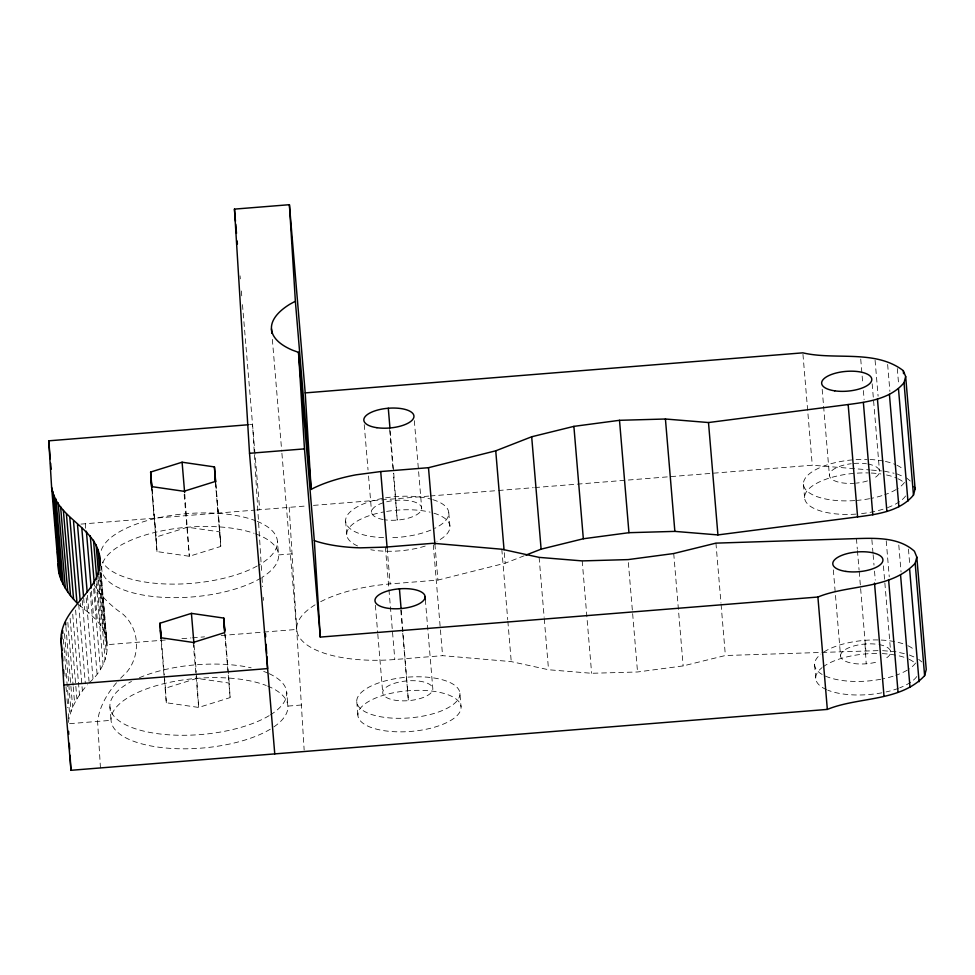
<?xml version="1.0" encoding="UTF-8"?>
<svg xmlns="http://www.w3.org/2000/svg" width="975" height="975" viewBox="0 0 975 975"><rect width="100%" height="100%" fill="white"/><g stroke="black" fill="none" stroke-linecap="round" stroke-linejoin="round"><path stroke-width="0.73" stroke-dasharray="4.88 3.66" d="M89.164 682.756C100.096 673.335 107.92 659.453 107.14 644.694L101.107 572.861M68.323 722.426C70.383 708.216 78.073 695.443 87.397 684.779M320.69 601.673A96.086 37.854 -4.8 0 1 390.158 583.928L437.921 580.088L505.172 563.197L524.526 555.64M156.987 551.582L156.098 537.042L187.541 527.207L219.899 531.911L220.789 546.439L189.345 556.274L156.987 551.582L151.527 486.586M166.311 702.743L165.421 688.204L196.877 678.368L229.223 683.073L230.124 697.6L198.668 707.436L166.311 702.743L160.863 637.747M315.083 604.829A96.086 37.854 -4.8 0 0 307.613 645.352A96.086 37.854 -4.8 0 0 394.814 659.514L442.589 655.663L511.241 661.611L548.547 669.752L591.63 673.286L637.54 671.982L683.158 665.913L725.376 655.517L878.39 650.618M249.515 424.649L252.537 424.405L254.317 453.229M80.962 524.099L255.158 510.083M256.669 509.962L307.369 505.879M313.438 505.391L428.671 496.104M430.182 495.982L496.897 490.62M498.408 490.498L533.288 487.683M534.8 487.561L575.737 484.27M577.261 484.148L812.273 465.221L870.041 469.962M292.037 553.849L278.558 554.933L277.424 541.393M165.299 640.014L107.14 644.694L100.852 572.447M181.923 638.674L190.978 637.943M192.489 637.821L204.579 636.846M221.191 635.517L296.705 629.436L281.86 452.705M69.578 723.669L111.065 720.33L109.931 706.79M301.373 705.01L287.881 706.095L286.748 692.555M871.467 470.084L881.522 470.901M882.619 650.654L895.537 651.714L905.214 653.823M884.398 471.144L894.063 473.253M896.829 473.85L903.727 476.751M909.358 655.005L914.879 657.333M78.817 604.671C90.395 614.238 103.935 623.768 106.507 639.795M906.494 477.921L910.65 481.333M918.669 659.344L921.789 661.915M897.305 368.526L898.694 385.015M908.456 549.108L909.833 565.585M887.64 364.467L889.907 391.438M898.792 545.037L901.046 572.008M875.087 360.25L878.097 396.216M886.226 540.832L889.249 576.798M872.162 383.784L879.511 471.327M883.423 565.866L890.65 651.897M860.73 359.08L862.863 384.552M863.362 390.548L864.118 399.531M871.869 539.65L873.003 553.142M873.125 554.641L874.002 565.122M874.514 571.118L875.27 580.113M856.44 538.59L857.318 549.083M857.439 550.57L859.085 570.058M859.207 571.557L865.873 650.971M822.181 389.317L829.408 475.361M833.332 569.9L840.56 655.931A25.131 9.896 -4.8 0 0 878.658 661.464M802.961 354.339L812.273 465.221M803.461 484.27L804.594 497.811M814.6 664.84L815.734 678.381M715.943 543.136L720.976 603.074M721.098 604.573L725.376 655.517M673.725 553.532L683.158 665.913M628.351 562.587L637.54 671.982M582.197 560.905L591.63 673.286M539.114 557.371L544.148 617.309M544.269 618.808L548.547 669.752M504.294 552.703L505.172 563.197M501.808 549.23L507.719 619.661M507.853 621.148L511.241 661.611M448.78 512.826L449.914 526.366M459.92 693.396A51.736 20.377 -4.8 0 1 383.65 717.247A51.736 20.377 -4.8 0 1 381.469 682A51.736 20.377 -4.8 0 1 459.92 693.396L461.053 706.936A51.736 20.377 -4.8 0 1 384.784 730.787A51.736 20.377 -4.8 0 1 382.602 695.541A51.736 20.377 -4.8 0 1 461.053 706.936M434.899 544.123L437.921 580.088M433.278 544.781L442.589 655.663M414.326 420.639L421.688 508.182M425.344 599.71L432.827 688.764A25.131 9.896 -4.8 0 1 395.777 700.342A25.131 9.896 -4.8 0 1 394.717 683.231A25.131 9.896 -4.8 0 1 432.827 688.764M390.195 430.889L393.62 471.644M393.742 473.155L397.239 520.089L393.315 473.289M389.634 429.524L393.193 471.79M401.212 609.948L408.391 700.659L402.687 632.738M400.786 610.094L402.553 631.227M387.136 547.962L390.158 583.928M385.381 547.121L394.814 659.514M364.236 424.673L368.038 469.962M368.538 475.995L371.585 512.216M375.375 605.256L377.654 632.422M377.788 633.933L382.724 692.798M345.625 521.125L346.771 534.666M356.777 701.695L357.91 715.236M272.354 339.41L281.738 451.193M240.057 275.827L240.313 278.862M241.337 290.989L241.971 298.569M242.483 304.639L259.703 509.718M215.841 483.539L219.899 531.911M215.646 483.247L220.35 539.175M215.341 481.455L220.789 546.439M225.164 634.701L229.223 683.073M224.664 632.617L230.124 697.6M184.75 493.959L189.345 556.274L183.885 491.29M194.086 645.121L196.365 672.323M196.487 673.835L198.668 707.436L193.208 642.452M152.027 488.682L156.098 537.042M151.844 488.39L156.536 544.318M161.363 639.844L164.275 674.602M164.409 676.114L165.421 688.204M101.485 566.158L101.741 569.168M100.705 573.324L107.116 649.642M99.938 572.106L105.215 634.969M99.889 576.81L106.421 654.639M98.743 576.335L103.265 630.216M98.414 580.332L105.081 659.648M96.903 580.661L100.669 625.56M96.293 583.867L103.082 664.682M94.66 588.083L97.427 621.002M93.649 588.888L100.437 669.703M91.418 591.13L93.551 616.578M90.236 592.398L97.147 674.712M87.458 595.311L88.957 613.275M86.214 597.907L93.003 678.722M83.655 597.919L84.667 609.887M82.253 600.442L89.03 681.257M80.413 603.44L80.669 606.438M78.719 604.5L85.373 683.816M75.611 610.082L82.4 690.897M72.711 614.177L79.499 694.992M70.115 618.284L76.903 699.099M67.836 622.403L73.113 685.267M73.247 686.766L74.624 703.219M65.886 626.535L70.785 684.901M70.919 686.388L72.674 707.35M64.508 633.652L71.041 711.47M63.326 639.259L69.737 715.589M64.862 673.298L65.118 676.297M65.995 686.778L66.495 692.762M67.007 698.746L67.75 707.728M68.262 713.712L68.762 719.696M864.996 644.036L866.214 663.804M289.173 507.341L304.151 750.019M254.414 454.74L261.617 571.521M261.995 577.59L262.555 586.694M263.213 597.309L263.396 600.344M85.386 523.746L85.666 528.243M100.449 767.934L97.585 721.415A320.275 126.177 -4.8 0 1 116.988 682.22M383.224 519.541A25.131 9.896 -4.8 0 1 384.516 502.369A25.131 9.896 -4.8 0 1 421.688 508.402A25.131 9.896 -4.8 0 1 384.638 519.773M905.604 495.982A51.736 20.377 -4.8 0 1 901.461 500.236M899.498 501.674A51.736 20.377 -4.8 0 1 885.848 508.268M883.045 509.194A51.736 20.377 -4.8 0 1 858.914 513.874M855.928 514.117A51.736 20.377 -4.8 0 1 804.96 494.812A51.736 20.377 -4.8 0 1 868.298 472.924M871.187 473.033A51.736 20.377 -4.8 0 1 880.864 473.96M886.568 474.983A51.736 20.377 -4.8 0 1 896.915 478.225M898.085 478.762A51.736 20.377 -4.8 0 1 903.862 482.491M93.344 583.269A320.275 126.177 -4.8 0 0 123.021 614.201C139.718 629.314 140.79 655.212 126.616 672.336A320.275 126.177 -4.8 0 0 117.963 681.123M255.535 533.825A88.701 34.942 -4.8 0 1 262.214 577.261M260.971 578.029A88.701 34.942 -4.8 0 1 133.343 592.946A88.701 34.942 -4.8 0 1 125.617 542.661A88.701 34.942 -4.8 0 1 254.097 533.313M433.924 513.191A51.736 20.377 -4.8 0 1 436.995 541.32M425.21 546.061A51.736 20.377 -4.8 0 1 370.744 549.742M357.581 545.939A51.736 20.377 -4.8 0 1 383.772 511.936M386.661 511.424A51.736 20.377 -4.8 0 1 430.097 512.155M867.86 464.003A25.131 9.896 -4.8 0 1 872.601 478.908M867.518 480.894A25.131 9.896 -4.8 0 1 856.379 483.112M855.075 483.222A25.131 9.896 -4.8 0 1 829.481 475.873A25.131 9.896 -4.8 0 1 851.236 463.722M853.856 463.454A25.131 9.896 -4.8 0 1 866.458 463.771M267.637 686.059A88.701 34.942 -4.8 0 1 271.55 728.422M270.294 729.19A88.701 34.942 -4.8 0 1 141.594 743.815A88.701 34.942 -4.8 0 1 136.902 692.884A88.701 34.942 -4.8 0 1 266.272 685.51M879.011 644.572A25.131 9.896 -4.8 0 1 883.752 659.478M840.56 655.931A25.131 9.896 -4.8 0 1 877.598 644.353M916.756 676.565A51.736 20.377 -4.8 0 1 912.6 680.806M910.638 682.256A51.736 20.377 -4.8 0 1 899.706 687.838M898.365 688.35A51.736 20.377 -4.8 0 1 886.117 691.933M881.875 692.811A51.736 20.377 -4.8 0 1 827.775 690.166M826.556 689.654A51.736 20.377 -4.8 0 1 822.023 667.656M822.961 666.924A51.736 20.377 -4.8 0 1 877.987 653.469M882.326 653.603A51.736 20.377 -4.8 0 1 908.066 658.807M909.224 659.344A51.736 20.377 -4.8 0 1 915.013 663.061M257.168 521.357A88.701 34.942 -4.8 0 1 258.546 565.244M257.217 565.987A88.701 34.942 -4.8 0 1 168.066 584.049A88.701 34.942 -4.8 0 1 102.546 562.002M101.266 550.351A88.701 34.942 -4.8 0 1 163.325 516.799A88.701 34.942 -4.8 0 1 255.803 520.808M269.112 673.652A88.701 34.942 -4.8 0 1 270.404 714.882M269.161 715.65A88.701 34.942 -4.8 0 1 142.874 730.909A88.701 34.942 -4.8 0 1 131.491 681.464M139.401 677.723A88.701 34.942 -4.8 0 1 251.172 667.826M263.725 671.446A88.701 34.942 -4.8 0 1 267.832 673.079M432.778 499.651A51.736 20.377 -4.8 0 1 434.558 528.426M430.901 530.071A51.736 20.377 -4.8 0 1 389.476 537.737M383.626 537.664A51.736 20.377 -4.8 0 1 345.613 520.833A51.736 20.377 -4.8 0 1 382.639 498.396M385.527 497.884A51.736 20.377 -4.8 0 1 431.547 499.285M915.61 663.024A51.736 20.377 -4.8 0 1 908.42 669.423M907.274 670.13A51.736 20.377 -4.8 0 1 895.854 675.309M893.051 676.236A51.736 20.377 -4.8 0 1 882.156 678.99M880.73 679.27A51.736 20.377 -4.8 0 1 824.265 675.578M822.132 674.456A51.736 20.377 -4.8 0 1 820.877 654.115M823.924 651.946A51.736 20.377 -4.8 0 1 878.304 639.953M881.193 640.063A51.736 20.377 -4.8 0 1 906.921 645.267M908.091 645.803A51.736 20.377 -4.8 0 1 913.868 649.521M904.471 482.442A51.736 20.377 -4.8 0 1 897.28 488.853M896.135 489.56A51.736 20.377 -4.8 0 1 884.715 494.727M881.9 495.653A51.736 20.377 -4.8 0 1 871.016 498.42M869.59 498.688A51.736 20.377 -4.8 0 1 856.282 500.455M854.795 500.577A51.736 20.377 -4.8 0 1 803.814 481.272A51.736 20.377 -4.8 0 1 867.165 459.383M870.041 459.493A51.736 20.377 -4.8 0 1 884.045 461.151M885.434 461.443A51.736 20.377 -4.8 0 1 895.781 464.685M896.939 465.221A51.736 20.377 -4.8 0 1 902.728 468.951"/><path stroke-width="1.46" d="M248.016 424.771L48.75 440.822L51.614 487.329C56.526 519.029 97.719 527.195 99.974 559.394C101.546 591.935 62.01 606.109 60.95 638.491L63.814 684.998L70.98 770.299L827.336 709.41C858.353 696.662 900.291 701.988 924.617 675.663L926.25 669.484L916.817 557.103L914.428 551.241C898.987 537.201 876.013 538.042 856.44 538.59L715.943 543.136L673.725 553.532L628.107 559.601L582.197 560.905L539.114 557.371L501.808 549.23L433.144 543.282L385.381 547.121L360.506 547.84A96.086 37.854 -4.8 0 1 316.972 541.515L314.316 540.552L298.508 352.353L292.683 350.257A96.086 37.854 -4.8 0 1 289.843 304.237L295.364 301.226L289.404 204.701L234.463 209.113L249.527 453.302L274.767 753.894M904.032 382.7L905.665 376.521L903.289 370.671C875.257 349.087 835.124 360.494 802.839 352.84L305.212 392.901L311.159 489.438L313.67 488.073A96.086 37.854 -4.8 0 1 356.009 474.825L380.713 471.547L428.488 467.695L495.739 450.816L531.68 436.776L573.885 426.367L619.503 420.31L665.425 419.006L708.496 422.541L848.165 404.528C867.799 401.932 890.65 398.933 904.032 382.7L913.465 495.093C900.083 511.327 877.244 514.325 857.598 516.908L717.929 534.922L674.858 531.387L628.948 532.691L583.33 538.761L541.113 549.157L525.903 555.092M913.465 495.093L915.111 488.902L905.665 376.521M924.617 675.663L915.172 563.282L916.817 557.103M298.508 352.353L304.468 448.878L320.275 637.089L817.903 597.029C848.92 584.281 890.858 589.607 915.172 563.282M214.439 466.915L215.341 481.455L183.885 491.29L151.527 486.586L150.637 472.046L182.093 462.211L214.439 466.915L214.951 472.96M223.762 618.077L224.664 632.617L193.208 642.452L160.863 637.747L159.961 623.22L191.417 613.372L223.762 618.077L224.786 630.167M249.527 453.302L304.468 448.878M63.814 684.998L267.601 668.594L266.858 656.455M51.614 487.329L58.78 572.63C61.693 584.257 68.603 594.494 76.976 602.916L69.81 517.615M914.16 486.562L915.111 488.902M903.289 370.671L903.545 373.669M898.487 388.781L907.932 501.174M909.638 569.363L919.072 681.744M889.419 394.363L898.865 506.744M900.559 574.933L910.004 687.314M877.439 399.031L886.884 511.424M888.591 579.613L898.024 691.994M863.375 402.504L872.808 514.885M874.514 583.074L883.947 695.467M848.165 404.528L857.598 516.908M817.903 597.029L827.336 709.41M708.496 422.541L717.929 534.922M665.425 419.006L674.858 531.387M619.503 420.31L628.948 532.691M573.885 426.367L583.33 538.761M531.68 436.776L541.113 549.157M495.739 450.816L504.038 549.705M428.488 467.695L434.899 544.123M425.088 596.688A25.131 9.896 -4.8 0 1 388.05 608.278A25.131 9.896 -4.8 0 1 386.99 591.155A25.131 9.896 -4.8 0 1 425.088 596.688L425.344 599.71M388.294 408.245L389.939 427.867M399.433 588.827L401.078 608.449M380.713 471.547L387.136 547.962M289.404 204.701L305.212 392.901M295.364 301.226L311.159 489.438M271.464 328.843L271.842 333.365M234.463 209.113L235.475 221.252M235.731 224.274L236.498 233.378M237.132 240.959L237.388 243.994M215.195 475.983L215.707 482.028M214.89 474.179L215.524 481.735M224.213 625.341L224.725 631.386M182.093 462.211L184.628 492.448M191.417 613.372L193.952 643.61M150.637 472.046L151.905 487.171M151.088 479.322L151.722 486.878M159.961 623.22L161.228 638.332M160.412 630.484L161.046 638.04M99.974 559.394L100.474 565.378M99.34 554.495L100.218 564.964M98.048 549.656L99.803 570.619M96.098 544.915L98.609 574.836M93.502 540.247L96.769 579.162M90.261 535.702L94.282 583.586M86.397 531.265L91.162 588.144M81.803 527.962L87.202 592.325M77.5 524.587L83.533 596.42M73.503 521.138L80.169 600.454M66.422 514.02L73.588 599.32M63.351 510.364L70.517 595.664M60.596 506.647L67.763 591.959M58.159 502.881L65.325 588.181M56.038 499.066L63.204 584.366M65.508 622.038L65.764 625.036M54.234 495.19L61.401 580.491M48.75 440.822L50.261 458.774M50.639 463.259L51.139 469.255M52.772 491.278L59.926 576.578M62.571 630.289L62.827 633.275M61.596 634.396L61.973 638.881M60.95 638.491L61.949 650.459M62.205 653.457L62.827 660.94M63.582 669.922L63.838 672.908M314.316 540.552L320.275 637.089M265.456 633.713L265.639 636.748M266.114 644.329L266.675 653.421M56.745 539.626L57.025 544.123M57.488 551.631L58.037 560.625M58.232 563.623L58.78 572.63M68.579 731.299L68.762 734.297M69.31 743.303L69.688 749.3M70.054 755.296L70.98 770.299M376.911 427.696A25.131 9.896 -4.8 0 0 413.948 416.118A25.131 9.896 -4.8 0 0 375.85 410.572A25.131 9.896 -4.8 0 0 376.911 427.696M834.734 390.841A25.131 9.896 -4.8 0 0 871.784 379.251A25.131 9.896 -4.8 0 0 833.674 373.717A25.131 9.896 -4.8 0 0 834.734 390.841M845.873 571.411A25.131 9.896 -4.8 0 0 882.923 559.833A25.131 9.896 -4.8 0 0 844.813 554.288A25.131 9.896 -4.8 0 0 845.873 571.411"/></g></svg>
